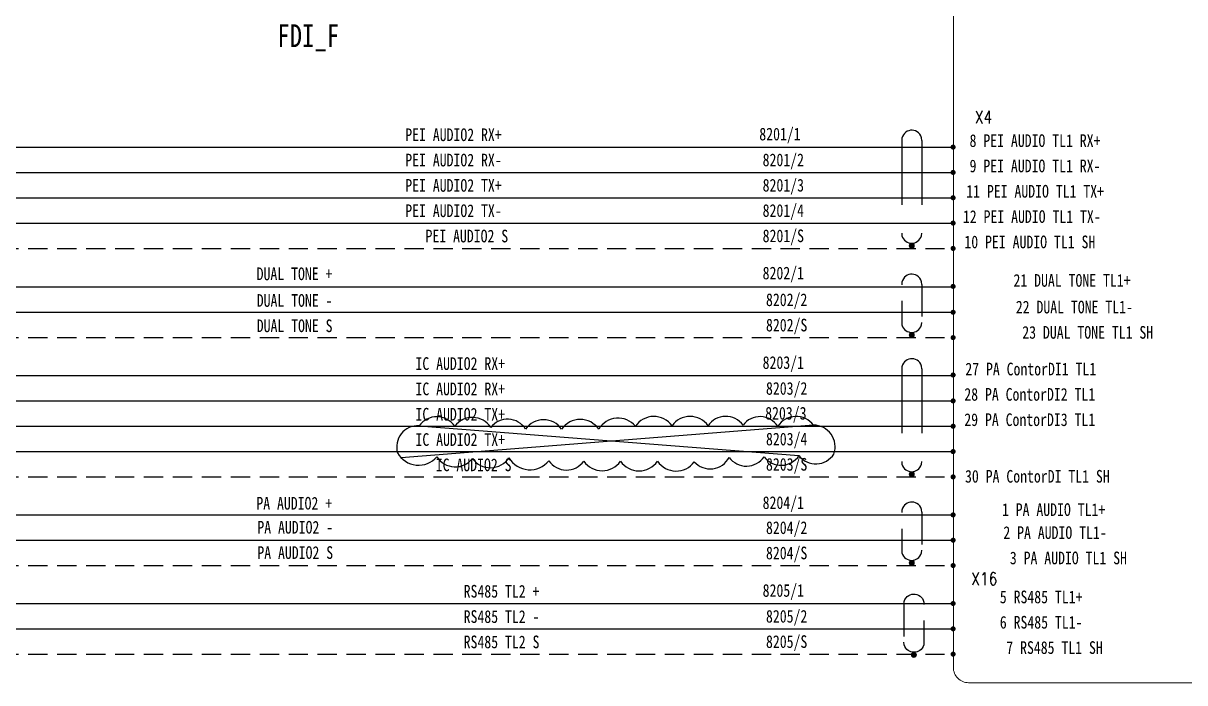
# Model space of a CAD drawing. Header units: millimetres. Extents: x 1599 to 2158, y -510 to -79.
# Drawn here: x 1928.9 to 2043.6, y -434.2 to -369.1 of the extents above; entities that cross this region are included whole.
import ezdxf
from ezdxf.enums import TextEntityAlignment as Align

# ---------------------------------------------------------------- set-up
doc = ezdxf.new("R2010")
doc.units = ezdxf.units.MM
doc.linetypes.add('HIDDEN', pattern=[9.525, 6.35, -3.175])
for name, color, linetype, lineweight in [('7', 7, 'Continuous', 15), ('LINE', 7, 'Continuous', 15), ('TEXT', 7, 'Continuous', 15)]:
    doc.layers.add(name, color=color, linetype=linetype, lineweight=lineweight)
for name, color, linetype in [('SHIELD', 41, 'Continuous'), ('TX+', 1, 'Continuous'), ('TX-', 30, 'Continuous')]:
    doc.layers.add(name, color=color, linetype=linetype)
doc.styles.add('ROMANS', font='txt', dxfattribs={"height": 0.2})
doc.styles.get("Standard").update_dxf_attribs({"font": 'txt.shx', "bigfont": 'whgtxt.shx'})

# ---------------------------------------------------------------- blocks, each defined once
blk = doc.blocks.new('BALL')
at = {"layer": 'LINE'}
h = blk.add_hatch(color=256, dxfattribs=at)
h.paths.add_polyline_path([(203.75, 320.23, 0.41419), (203.5, 319.98), (203.75, 319.98)])
h.paths.add_polyline_path([(203.75, 320.23), (203.75, 319.98), (204, 319.98, 0.41419)])
h.paths.add_polyline_path([(204, 319.98, 0.00002), (204, 319.98), (203.5, 319.98, 1.00004)])
blk.add_circle((203.75, 319.98), 0.25, dxfattribs=at)
blk = doc.blocks.new('A$C38FC7A60')
at = {"layer": 'SHIELD', "linetype": 'HIDDEN'}
for p, q in [((-1.98, 10), (-1.98, 2.5)), ((0, 0), (0, 0.52))]:
    blk.add_line(p, q, dxfattribs=at)
for points in [[(-1.98, 10), (-1.98, 10), (-1.94, 10.52), (-1.94, 10.52), (-1.23, 12.78), (1.93, 12.35), (1.98, 10), (1.98, 10), (1.98, 2.5), (1.98, 2.5)], [(1.98, 2.5), (1.98, 2.5), (1.94, 1.98), (1.94, 1.98), (1.34, 0.01), (-1.34, 0.01), (-1.94, 1.98), (-1.94, 1.98), (-1.98, 2.5), (-1.98, 2.5)]]:
    blk.add_open_spline(points, degree=3, knots=[0, 0, 0, 0, 1, 1, 1, 2, 2, 2, 3, 3, 3, 3], dxfattribs=at)
at = {"layer": 'SHIELD', "linetype": 'HIDDEN', "xscale": -2, "yscale": 2, "zscale": 2}
blk.add_blockref('BALL', (407.5, -639.96), dxfattribs=at)

msp = doc.modelspace()

# ---------------------------------------------------------------- linework, layer by layer
for p, q in [((1655.9, -381.35), (2020.71, -381.35)), ((1655.9, -383.85), (2020.71, -383.85)), ((1655.9, -386.35), (2020.71, -386.35)), ((1655.9, -388.85), (2020.71, -388.85)), ((1655.9, -395.16), (2020.71, -395.16)), ((1655.9, -397.66), (2020.71, -397.66)), ((1655.9, -403.91), (2020.71, -403.91)), ((1655.65, -406.41), (2020.71, -406.41)), ((1655.9, -408.91), (2020.71, -408.91)), ((1655.65, -411.41), (2020.71, -411.41)), ((1655.9, -417.66), (2020.71, -417.66)), ((1655.9, -420.16), (2020.71, -420.16))]:
    msp.add_line(p, q)
at = {"color": 1}
for p, q in [((2006.91, -408.8), (1966.22, -412.04)), ((1967.98, -408.86), (2005.48, -411.81))]:
    msp.add_line(p, q, dxfattribs=at)
at = {"const_width": 0.25}
for points in [[(2020.83, -381.35, -1), (2020.58, -381.35, -1)], [(2020.83, -383.85, -1), (2020.58, -383.85, -1)], [(2020.83, -386.35, -1), (2020.58, -386.35, -1)], [(2020.83, -388.85, -1), (2020.58, -388.85, -1)], [(2020.83, -391.35, -1), (2020.58, -391.35, -1)], [(2020.83, -395.1, -1), (2020.58, -395.1, -1)], [(2020.83, -397.66, -1), (2020.58, -397.66, -1)], [(2020.83, -400.16, -1), (2020.58, -400.16, -1)], [(2020.83, -403.85, -1), (2020.58, -403.85, -1)], [(2020.83, -406.41, -1), (2020.58, -406.41, -1)], [(2020.83, -408.91, -1), (2020.58, -408.91, -1)], [(2020.83, -411.41, -1), (2020.58, -411.41, -1)], [(2020.83, -413.91, -1), (2020.58, -413.91, -1)], [(2020.83, -417.66, -1), (2020.58, -417.66, -1)], [(2020.83, -420.16, -1), (2020.58, -420.16, -1)], [(2020.83, -422.66, -1), (2020.58, -422.66, -1)], [(2020.83, -426.41, -1), (2020.58, -426.41, -1)], [(2020.83, -428.91, -1), (2020.58, -428.91, -1)], [(2020.83, -431.41, -1), (2020.58, -431.41, -1)]]:
    msp.add_lwpolyline(points, format="xyb", close=True, dxfattribs=at)
at = {"color": 1}
msp.add_lwpolyline([(1965.85, -411.54, 0.520567), (1969.73, -411.92, 0.520567), (1969.73, -411.92, 0.520567), (1973.24, -412.09, 0.520567), (1973.24, -412.09, 0.520567), (1976.85, -412.03, 0.520567), (1976.85, -412.03, 0.520567), (1980.79, -412.31, 0.520567), (1980.79, -412.31, 0.520567), (1984.24, -412.36, 0.520567), (1984.24, -412.36, 0.520567), (1987.86, -412.36, 0.520567), (1987.86, -412.36, 0.520567), (1991.52, -412.36, 0.520567), (1991.52, -412.36, 0.520567), (1995.14, -412.42, 0.520567), (1995.14, -412.42, 0.520567), (1998.59, -411.98, 0.520567), (1998.59, -411.98, 0.520567), (2002.04, -411.92, 0.520567), (2002.04, -411.92, 0.520567), (2005.48, -411.81, 0.520567), (2005.48, -411.81, 0.520567), (2008.93, -411.65, 0.520567), (2008.93, -411.65, 0.520567), (2006.91, -408.8, 0.520567), (2006.91, -408.8, 0.520567), (2003.4, -408.91, 0.520567), (2003.4, -408.91, 0.520567), (1999.96, -408.8, 0.520567), (1999.96, -408.8, 0.520567), (1996.51, -408.86, 0.520567), (1996.51, -408.86, 0.520567), (1992.95, -408.86, 0.520567), (1992.95, -408.86, 0.520567), (1989.33, -408.91, 0.520567), (1989.33, -408.91, 0.520567), (1985.72, -409.19, 0.520567), (1985.72, -409.19, 0.520567), (1982.05, -409.19, 0.520567), (1982.05, -409.19, 0.520567), (1978.49, -409.19, 0.520567), (1978.49, -409.19, 0.520567), (1975.05, -409.02, 0.520567), (1975.05, -409.02, 0.520567), (1971.49, -408.91, 0.520567), (1971.49, -408.91, 0.520567), (1967.98, -408.86, 0.520567), (1967.98, -408.86, 0.520567)], format="xyb", close=True, dxfattribs=at)
at = {"layer": '7'}
msp.add_lwpolyline([(2064.23, -272.38), (2022.23, -272.38, 0.414214), (2020.73, -273.88), (2020.73, -432.73, 0.414214), (2022.23, -434.23), (2064.23, -434.23, 0.414214), (2065.73, -432.73), (2065.73, -273.88, 0.414214)], format="xyb", close=True, dxfattribs=at)
at = {"layer": 'SHIELD', "linetype": 'HIDDEN'}
for p, q in [((2017.62, -380.69), (2017.62, -389.84)), ((2020.58, -386.35), (2020.69, -386.35)), ((2016.62, -391.09), (2016.62, -390.83)), ((2020.58, -395.1), (2020.69, -395.1)), ((2017.62, -403.24), (2017.62, -412.4)), ((2016.62, -413.65), (2016.62, -413.39))]:
    msp.add_line(p, q, dxfattribs=at)
at = {"layer": 'SHIELD', "linetype": 'HIDDEN', "ltscale": 0.3}
for p, q in [((1657.92, -391.35), (2020.71, -391.35)), ((1657.92, -400.16), (2020.71, -400.16)), ((1657.92, -413.91), (2020.71, -413.91)), ((1657.92, -422.66), (2020.71, -422.66)), ((1657.92, -431.41), (2020.71, -431.41))]:
    msp.add_line(p, q, dxfattribs=at)
at = {"layer": 'SHIELD', "linetype": 'HIDDEN'}
for points, knots in [([(2017.62, -380.69), (2017.62, -380.69), (2017.59, -380.43), (2017.59, -380.43), (2017.24, -379.3), (2015.66, -379.51), (2015.63, -380.69)], [0, 0, 0, 0, 1, 1, 1, 2, 2, 2, 2]), ([(2015.63, -389.84), (2015.63, -389.84), (2015.65, -390.1), (2015.65, -390.1), (2015.95, -391.08), (2017.29, -391.08), (2017.59, -390.1), (2017.59, -390.1), (2017.62, -389.84), (2017.62, -389.84)], [0, 0, 0, 0, 1, 1, 1, 2, 2, 2, 3, 3, 3, 3]), ([(2017.62, -403.24), (2017.62, -403.24), (2017.59, -402.98), (2017.59, -402.98), (2017.24, -401.86), (2015.66, -402.07), (2015.63, -403.24)], [0, 0, 0, 0, 1, 1, 1, 2, 2, 2, 2]), ([(2015.63, -412.4), (2015.63, -412.4), (2015.65, -412.66), (2015.65, -412.66), (2015.95, -413.64), (2017.29, -413.64), (2017.59, -412.66), (2017.59, -412.66), (2017.62, -412.4), (2017.62, -412.4)], [0, 0, 0, 0, 1, 1, 1, 2, 2, 2, 3, 3, 3, 3])]:
    msp.add_open_spline(points, degree=3, knots=knots, dxfattribs=at)
for points in [[(2015.63, -380.69), (2015.63, -380.69), (2015.63, -389.84), (2015.63, -389.84)], [(2015.63, -403.24), (2015.63, -403.24), (2015.63, -412.4), (2015.63, -412.4)]]:
    msp.add_open_spline(points, degree=3, dxfattribs=at)
at = {"layer": 'TX+'}
msp.add_line((1655.9, -426.41), (2020.71, -426.41), dxfattribs=at)
at = {"layer": 'TX-'}
msp.add_line((1655.9, -428.91), (2020.71, -428.91), dxfattribs=at)

# ---------------------------------------------------------------- block references
at = {"layer": '7', "yscale": 0.5, "zscale": 0.5}
for p, xscale in [((2016.62, -399.9), -0.5), ((2016.62, -422.4), -0.5), ((2016.84, -431.48), 0.5)]:
    msp.add_blockref('A$C38FC7A60', p, dxfattribs=dict(at, xscale=xscale))
at = {"layer": 'SHIELD', "linetype": 'HIDDEN'}
for p in [(1812.87, -711.07), (1812.87, -733.63)]:
    msp.add_blockref('BALL', p, dxfattribs=at)

# ---------------------------------------------------------------- texts
at = {"layer": 'TEXT', "lineweight": 0, "style": 'ROMANS', "width": 0.8}
msp.add_text('FDI_F', height=2.24, dxfattribs=at).set_placement((1957.03, -371.47), align=Align.CENTER)
at = {"layer": 'TEXT', "width": 0.8}
for s, p in [('X4', (2024.56, -378.39)), ('X16', (2025.07, -423.97))]:
    msp.add_text(s, height=1.25, dxfattribs=at).set_placement(p, align=Align.MIDDLE_RIGHT)
at = {"layer": 'TEXT', "style": 'ROMANS', "width": 0.8}
for s, p in [('PEI AUDIO2 RX+', (1966.61, -380.13)), ('8 PEI AUDIO TL1 RX+', (2022.33, -380.71)), ('PEI AUDIO2 RX-', (1966.61, -382.63)), ('9 PEI AUDIO TL1 RX-', (2022.33, -383.21)), ('PEI AUDIO2 TX+', (1966.61, -385.13)), ('11 PEI AUDIO TL1 TX+', (2022, -385.71)), ('PEI AUDIO2 TX-', (1966.61, -387.63)), ('12 PEI AUDIO TL1 TX-', (2021.67, -388.21)), ('PEI AUDIO2 S', (1968.61, -390.13)), ('10 PEI AUDIO TL1 SH', (2021.82, -390.71)), ('IC AUDIO2 RX+', (1967.62, -402.72)), ('27 PA ContorDI1 TL1', (2021.91, -403.26)), ('IC AUDIO2 RX+', (1967.62, -405.22)), ('28 PA ContorDI2 TL1', (2021.81, -405.76)), ('IC AUDIO2 TX+', (1967.62, -407.72)), ('29 PA ContorDI3 TL1', (2021.81, -408.26)), ('IC AUDIO2 TX+', (1967.62, -410.22)), ('IC AUDIO2 S', (1969.62, -412.72)), ('30 PA ContorDI TL1 SH', (2021.88, -413.85))]:
    msp.add_text(s, height=1.25, dxfattribs=at).set_placement(p, align=Align.MIDDLE_LEFT)
for s, p in [('8201/1', (2005.65, -380.06)), ('8201/2', (2005.98, -382.61)), ('8201/3', (2005.98, -385.11)), ('8201/4', (2005.98, -387.61)), ('8201/S', (2005.98, -390.11)), ('DUAL TONE +', (1959.42, -393.86)), ('8202/1', (2005.98, -393.78)), ('21 DUAL TONE TL1+', (2038.23, -394.51)), ('DUAL TONE -', (1959.43, -396.49)), ('8202/2', (2006.31, -396.42)), ('22 DUAL TONE TL1-', (2038.46, -397.14)), ('DUAL TONE S', (1959.43, -398.99)), ('8202/S', (2006.31, -398.92)), ('23 DUAL TONE TL1 SH', (2040.46, -399.64)), ('8203/1', (2005.98, -402.62)), ('8203/2', (2006.31, -405.17)), ('8203/3', (2006.23, -407.62)), ('8203/4', (2006.31, -410.17)), ('8203/S', (2006.31, -412.67)), ('PA AUDIO2 +', (1959.39, -416.51)), ('8204/1', (2005.98, -416.45)), ('1 PA AUDIO TL1+', (2035.73, -417.14)), ('PA AUDIO2 -', (1959.49, -418.88)), ('8204/2', (2006.31, -418.92)), ('2 PA AUDIO TL1-', (2035.87, -419.41)), ('PA AUDIO2 S', (1959.49, -421.38)), ('8204/S', (2006.31, -421.42)), ('3 PA AUDIO TL1 SH', (2037.87, -421.91)), ('RS485 TL2 +', (1979.86, -425.2)), ('8205/1', (2005.98, -425.12)), ('5 RS485 TL1+', (2033.48, -425.76)), ('RS485 TL2 -', (1979.86, -427.7)), ('8205/2', (2006.31, -427.67)), ('6 RS485 TL1-', (2033.48, -428.26)), ('RS485 TL2 S', (1979.86, -430.2)), ('8205/S', (2006.31, -430.17)), ('7 RS485 TL1 SH', (2035.48, -430.76))]:
    msp.add_text(s, height=1.25, dxfattribs=at).set_placement(p, align=Align.MIDDLE_RIGHT)

doc.saveas('drawing.dxf')
